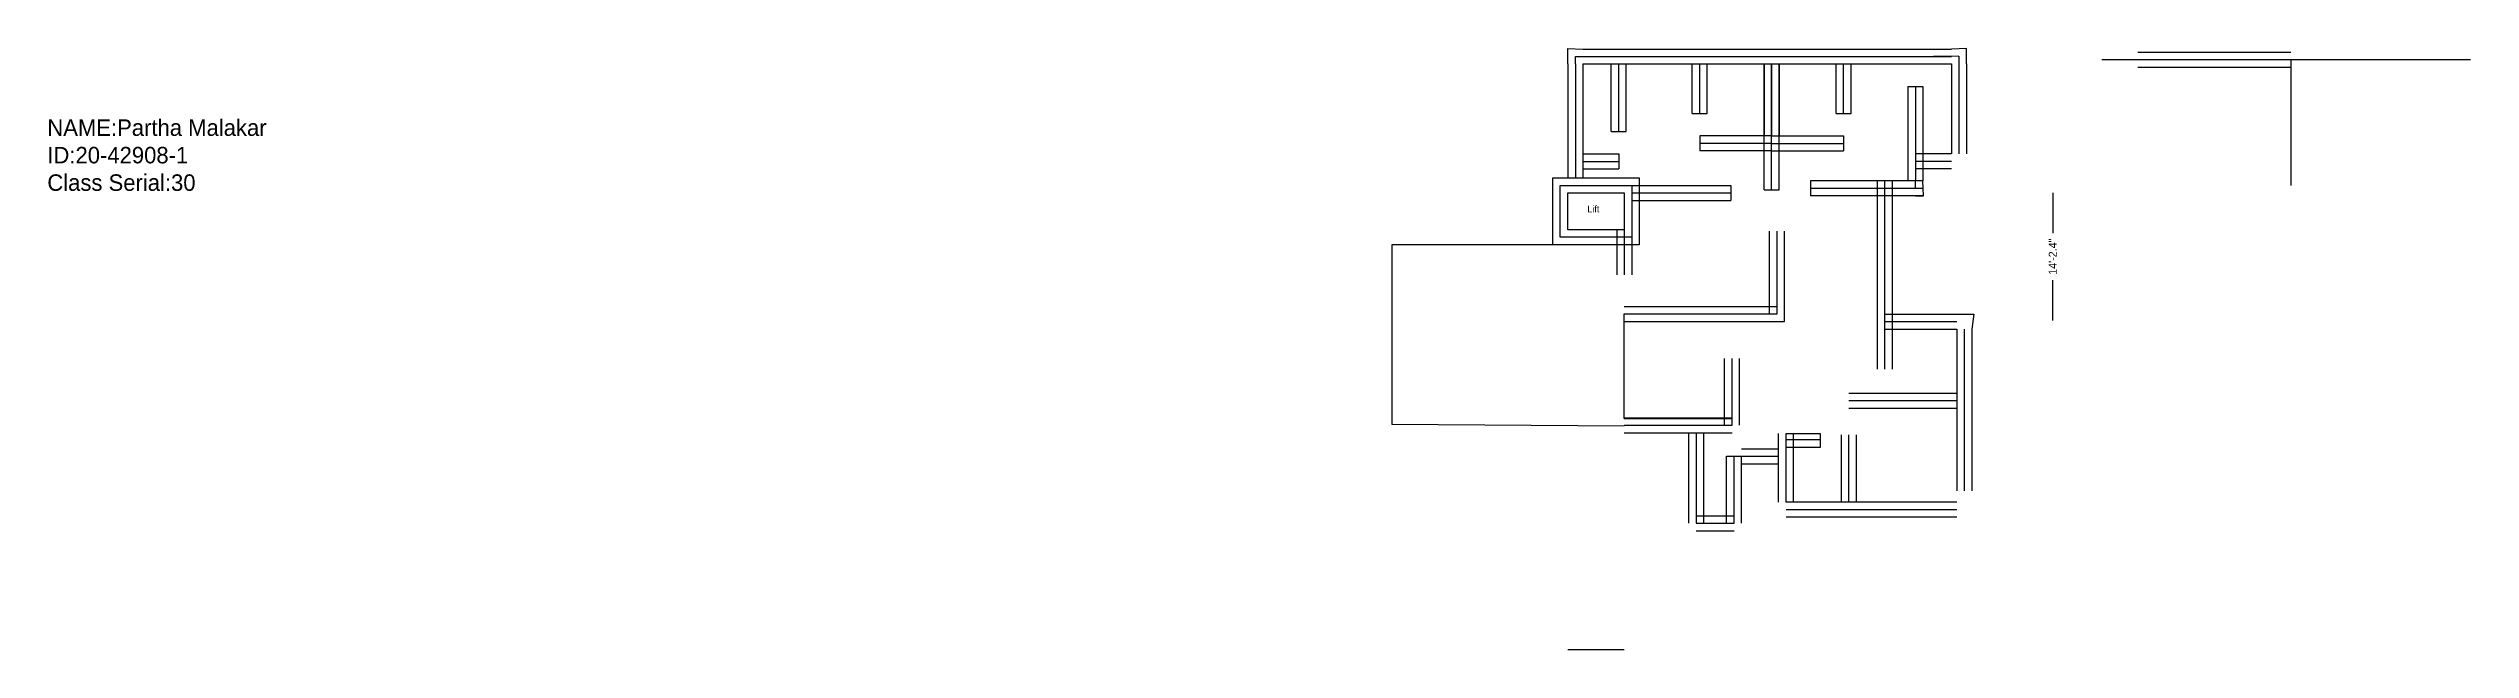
# Model space of a CAD drawing. Header units: feet. Extents: x -6511 to 2998, y 45 to 2022.
# Drawn here: x -235 to 2998, y 45 to 848 of the extents above; entities that cross this region are included whole.
import ezdxf

# ---------------------------------------------------------------- set-up
doc = ezdxf.new("R2010")
doc.units = ezdxf.units.FT
doc.header["$MEASUREMENT"] = 0
doc.dimstyles.get("Standard").update_dxf_attribs({"dimtxt": 10.68, "dimasz": 0.18, "dimexe": 0.18, "dimexo": 0.0625, "dimgap": 0.09, "dimtad": 0, "dimdec": 1, "dimzin": 0, "dimdsep": 46, "dimlunit": 3, "dimtxsty": 'Standard', "dimcen": 0.09, "dimse1": 1, "dimse2": 1, "dimadec": 0, "dimazin": 0, "dimtfac": 1, "dimtdec": 1, "dimtofl": 0, "dimtmove": 0, "dimatfit": 3, "dimfxl": 1, "dimtolj": 1, "dimtzin": 0, "dimarcsym": 0})

# ---------------------------------------------------------------- blocks, each defined once
blk = doc.blocks.new('*D1')
at = {"color": 0, "linetype": 'Continuous', "lineweight": -2}
for p, q in [((2440.2, 654.9), (2440.2, 601.1)), ((2440.2, 484.8), (2440.2, 538.6))]:
    blk.add_line(p, q, dxfattribs=at)
at = {"color": 0, "linetype": 'Continuous'}
for points in [[(2440.2, 654.9), (2440.2, 654.9), (2440.2, 655)], [(2440.2, 484.8), (2440.2, 484.8), (2440.2, 484.7)]]:
    blk.add_solid(points, dxfattribs=at)
at = {"layer": 'Defpoints', "color": 0, "linetype": 'Continuous'}
for p in [(1944.3, 655), (1944.3, 484.7), (2440.2, 484.7)]:
    blk.add_point(p, dxfattribs=at)
at = {"color": 0, "linetype": 'Continuous', "insert": (2440.2, 569.8), "char_height": 10.68, "attachment_point": 5, "rotation": 90}
blk.add_mtext('\\A1;14\'-2.4"', dxfattribs=at)

msp = doc.modelspace()

# ---------------------------------------------------------------- linework, layer by layer
at = {"linetype": 'Continuous'}
for p, q in [((1792.98, 827.03), (1792.98, 847.77)), ((1792.98, 847.77), (1812.98, 847.03)), ((1812.98, 847.03), (1860.98, 847.03)), ((1860.98, 847.03), (2064.98, 847.03)), ((2064.98, 847.03), (2256.98, 847.03)), ((2256.98, 847.03), (2304.98, 847.03)), ((2324.98, 847.77), (2304.98, 847.03)), ((2324.98, 827.03), (2324.98, 847.77)), ((2553.91, 842.99), (2757.91, 842.99)), ((2553.91, 842.99), (2757.91, 842.99)), ((1792.98, 827.03), (1792.98, 707.03)), ((1802.98, 827.03), (1802.98, 837.03)), ((1802.98, 837.03), (1812.98, 837.03)), ((1802.98, 827.03), (1802.98, 707.03)), ((1812.98, 837.03), (1860.98, 837.03)), ((1812.98, 827.03), (1860.98, 827.03)), ((1812.98, 827.03), (1812.98, 707.03)), ((1850.98, 737.03), (1850.98, 827.03)), ((1850.98, 737.03), (1850.98, 827.03)), ((1850.98, 737.03), (1850.98, 827.03)), ((1860.98, 837.03), (2064.98, 837.03)), ((1860.98, 827.03), (2064.98, 827.03)), ((1860.98, 737.03), (1860.98, 827.03)), ((1870.98, 737.03), (1870.98, 827.03)), ((1958.98, 761.03), (1958.98, 827.03)), ((1968.98, 761.03), (1968.98, 827.03)), ((1978.98, 761.03), (1978.98, 827.03)), ((2054.98, 827.03), (2054.98, 731.03)), ((2054.98, 659.03), (2054.98, 827.03)), ((2064.98, 837.03), (2256.98, 837.03)), ((2064.98, 827.03), (2256.98, 827.03)), ((2064.98, 659.03), (2064.98, 827.03)), ((2064.98, 827.03), (2064.98, 731.03)), ((2074.98, 827.03), (2074.98, 731.03)), ((2074.98, 827.03), (2074.98, 731.03)), ((2074.98, 659.03), (2074.98, 827.03)), ((2150.98, 761.03), (2150.98, 827.03)), ((2160.98, 761.03), (2160.98, 827.03)), ((2170.98, 761.03), (2170.98, 827.03)), ((2256.98, 837.03), (2304.98, 837.03)), ((2256.98, 827.03), (2304.98, 827.03)), ((2304.98, 837.03), (2280.98, 837.03)), ((2314.98, 837.4), (2304.98, 837.03)), ((2304.98, 827.03), (2304.98, 707.03)), ((2314.98, 837.4), (2314.98, 814.01)), ((2314.98, 827.03), (2314.98, 707.03)), ((2324.98, 827.03), (2324.98, 707.03)), ((2505.91, 832.99), (2553.91, 832.99)), ((2553.91, 832.99), (2757.91, 832.99)), ((2553.91, 822.99), (2757.91, 822.99)), ((2757.91, 832.99), (2757.91, 664.99)), ((2757.91, 832.99), (2949.91, 832.99)), ((2949.91, 832.99), (2997.91, 832.99)), ((2246.98, 797.03), (2246.98, 671.03)), ((2246.98, 797.03), (2266.98, 797.03)), ((2256.98, 797.03), (2256.98, 671.03)), ((2266.98, 797.03), (2266.98, 671.03)), ((2266.98, 797.03), (2266.98, 671.03)), ((1958.98, 761.03), (1978.98, 761.03)), ((2150.98, 761.03), (2170.98, 761.03)), ((1850.98, 737.03), (1870.98, 737.03)), ((2064.98, 731.03), (1968.98, 731.03)), ((1968.98, 731.03), (1968.98, 711.03)), ((2064.98, 721.03), (1968.98, 721.03)), ((2064.98, 731.03), (2160.98, 731.03)), ((2064.98, 721.03), (2160.98, 721.03)), ((2160.98, 731.03), (2160.98, 711.03)), ((1792.98, 707.03), (1792.98, 675.03)), ((1802.98, 707.03), (1802.98, 675.03)), ((1812.98, 707.03), (1860.98, 707.03)), ((1812.98, 707.03), (1812.98, 675.03)), ((1812.98, 697.03), (1860.98, 697.03)), ((1812.98, 687.03), (1860.98, 687.03)), ((1860.98, 707.03), (1860.98, 687.03)), ((2064.98, 711.03), (1968.98, 711.03)), ((2064.98, 711.03), (2160.98, 711.03)), ((2304.98, 707.03), (2256.98, 707.03)), ((2304.98, 697.03), (2256.98, 697.03)), ((2304.98, 687.03), (2256.98, 687.03)), ((1878.19, 665.03), (2010.43, 665.03)), ((1878.19, 655.03), (2010.43, 655.03)), ((2010.43, 665.03), (2010.43, 645.03)), ((2054.98, 659.03), (2074.98, 659.03)), ((2266.98, 671.03), (2116.79, 671.03)), ((2116.79, 671.03), (2116.79, 651.03)), ((2266.98, 661.03), (2116.79, 661.03)), ((2266.98, 651.03), (2116.79, 651.03)), ((2206.19, 485.81), (2206.19, 671.03)), ((2216.19, 485.81), (2216.19, 671.03)), ((2226.19, 485.81), (2226.19, 671.03)), ((2256.98, 661.03), (2256.98, 671.03)), ((2256.98, 651.03), (2267.71, 651.03)), ((2267.71, 651.03), (2266.98, 671.03)), ((1878.19, 645.03), (2010.43, 645.03)), ((1858.19, 585.81), (1558.19, 585.81)), ((1558.19, 585.81), (1558.19, 345.81)), ((1858.19, 605.81), (1858.19, 545.81)), ((1868.19, 605.81), (1868.19, 545.81)), ((1878.19, 605.81), (1878.19, 545.81)), ((1878.19, 605.81), (1878.19, 545.81)), ((1878.19, 605.81), (1878.19, 545.81)), ((1878.19, 605.81), (1878.19, 545.81)), ((2062.19, 493.45), (2062.19, 603.75)), ((2072.19, 493.45), (2072.19, 603.75)), ((2082.19, 493.45), (2082.19, 603.75)), ((1868.19, 503.45), (2072.19, 503.45)), ((1868.19, 353.81), (1868.19, 493.45)), ((1868.19, 493.45), (2072.19, 493.45)), ((2082.19, 483.45), (2082.19, 493.45)), ((2206.19, 419.81), (2206.19, 485.81)), ((2216.19, 493.25), (2312.19, 493.25)), ((2216.19, 419.81), (2216.19, 485.81)), ((2226.19, 419.81), (2226.19, 485.81)), ((2312.19, 493.25), (2334.87, 493.25)), ((2334.87, 493.25), (2332.19, 473.25)), ((1868.19, 483.45), (2072.19, 483.45)), ((2072.19, 483.45), (2082.19, 483.45)), ((2216.19, 483.25), (2312.19, 483.25)), ((2216.19, 473.25), (2312.19, 473.25)), ((2312.19, 473.25), (2312.19, 377.25)), ((2322.19, 473.25), (2322.19, 377.25)), ((2332.19, 473.25), (2332.19, 377.25)), ((2002.19, 344.84), (2002.19, 433.9)), ((2012.19, 344.84), (2012.19, 433.9)), ((2022.19, 344.84), (2022.19, 433.9)), ((2312.19, 387.25), (2168.19, 387.25)), ((2312.19, 377.25), (2168.19, 377.25)), ((2312.19, 367.25), (2168.19, 367.25)), ((2312.19, 367.25), (2168.19, 367.25)), ((2312.19, 377.25), (2216.19, 377.25)), ((2312.19, 377.25), (2312.19, 257.25)), ((2322.19, 377.25), (2322.19, 257.25)), ((2332.19, 377.25), (2332.19, 257.25)), ((1868.19, 343.81), (1558.19, 345.81)), ((1868.19, 354.84), (2012.19, 354.84)), ((1868.19, 353.81), (2012.19, 353.81)), ((1868.19, 344.84), (2012.19, 344.84)), ((1868.19, 334.84), (2012.19, 334.84)), ((1954.19, 334.07), (1954.19, 214.07)), ((2012.19, 353.81), (1964.19, 353.81)), ((1964.19, 334.07), (1964.19, 214.07)), ((1974.19, 334.07), (1974.19, 214.07)), ((2074.19, 242.14), (2074.19, 333.99)), ((2074.19, 242.14), (2074.19, 333.99)), ((2074.19, 242.14), (2074.19, 333.99)), ((2074.19, 242.14), (2074.19, 333.99)), ((2074.19, 242.14), (2074.19, 333.99)), ((2084.19, 242.14), (2084.19, 333.99)), ((2084.19, 333.99), (2129.97, 333.99)), ((2129.97, 325.38), (2084.19, 325.38)), ((2094.19, 242.14), (2094.19, 333.99)), ((2129.97, 333.99), (2129.97, 315.38)), ((2158.19, 242.14), (2158.19, 332.14)), ((2168.19, 242.14), (2168.19, 332.14)), ((2178.19, 242.14), (2178.19, 332.14)), ((2004.86, 214.07), (2004.86, 303.52)), ((2004.86, 303.52), (2024.86, 303.52)), ((2014.86, 214.07), (2014.86, 303.52)), ((2024.86, 313.52), (2074.19, 313.52)), ((2024.86, 214.07), (2024.86, 303.52)), ((2024.86, 303.52), (2074.19, 303.52)), ((2024.86, 293.52), (2074.19, 293.52)), ((2129.97, 315.38), (2084.19, 315.38)), ((2168.19, 242.14), (2084.19, 242.14)), ((2168.19, 242.14), (2084.19, 242.14)), ((2168.19, 232.14), (2084.19, 232.14)), ((2312.19, 242.14), (2168.19, 242.14)), ((2312.19, 232.14), (2168.19, 232.14)), ((1964.19, 224.07), (2014.86, 224.07)), ((1964.19, 214.07), (2014.86, 214.07)), ((1964.19, 204.07), (2014.86, 204.07)), ((2168.19, 222.14), (2084.19, 222.14)), ((2312.19, 222.14), (2168.19, 222.14))]:
    msp.add_line(p, q, dxfattribs=at)
for p, q in [((1799.54, 664.92), (1811.01, 664.92)), ((1799.57, 655.06), (1799.57, 655.03)), ((1792.96, 45.49), (1868.31, 45.49)), ((1792.96, 45.49), (1868.31, 45.49)), ((1792.96, 45.49), (1868.31, 45.49))]:
    msp.add_line(p, q)
for points in [[(1772.84, 675.03), (1888.19, 675.03), (1888.19, 585.81), (1772.84, 585.81)], [(1782.84, 665.03), (1878.19, 665.03), (1878.19, 595.81), (1782.84, 595.81)], [(1792.84, 655.03), (1868.19, 655.03), (1868.19, 605.81), (1792.84, 605.81)]]:
    msp.add_lwpolyline(points, close=True)

# ---------------------------------------------------------------- texts
at = {"linetype": 'Continuous', "insert": (-236.67, 753.07), "char_height": 22, "width": 475.356, "attachment_point": 1}
msp.add_mtext('{\\C0;NAME:Partha Malakar\\PID:20-42908-1\\PClass Serial:30}', dxfattribs=at)
at = {"insert": (1818.94, 638), "char_height": 9, "width": 37.3913, "attachment_point": 1}
msp.add_mtext('Lift', dxfattribs=at)

# ---------------------------------------------------------------- dimensions: what is measured, and where the dimension line sits
at = {"linetype": 'Continuous'}
dim = msp.add_aligned_dim(p1=(1944.31, 655.03), p2=(1944.31, 484.66), distance=495.88, dimstyle='Standard', dxfattribs=at)
dim.commit()
dim.dimension.update_dxf_attribs({"geometry": '*D1', "text_midpoint": (2440.19, 569.85)})

doc.saveas('drawing.dxf')
